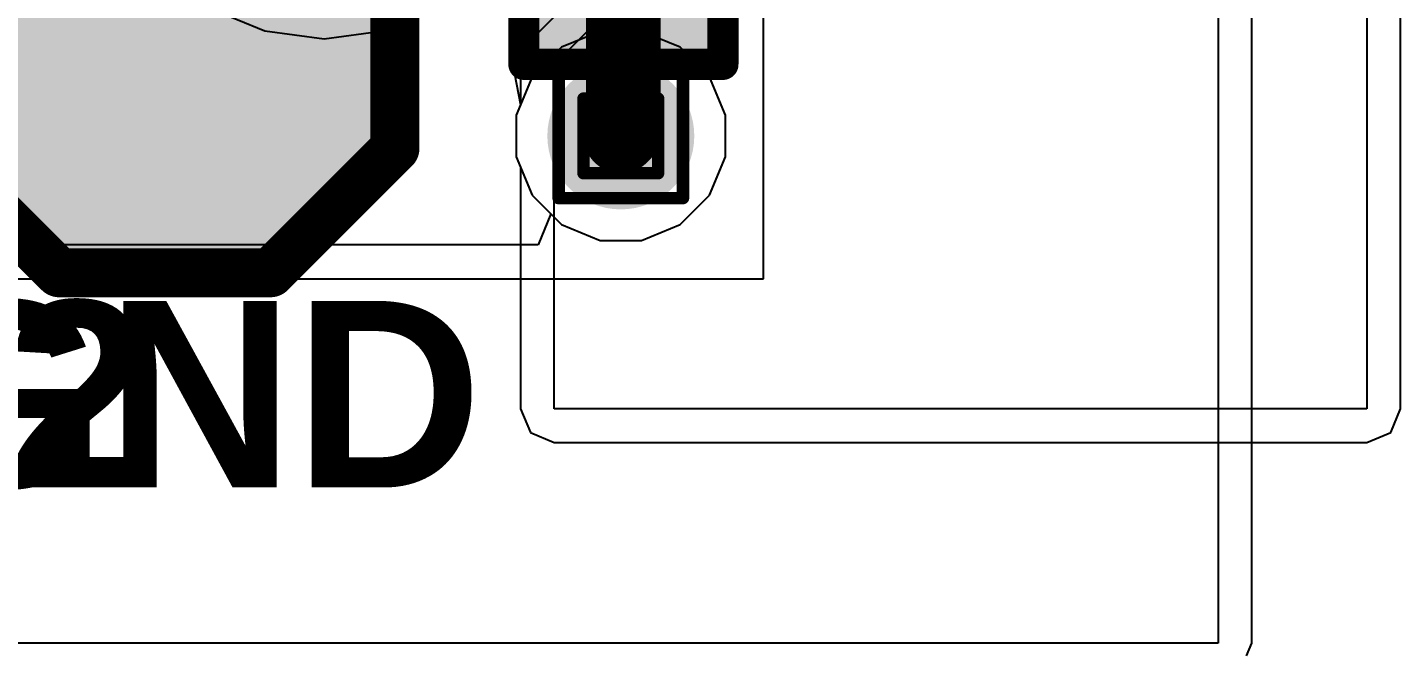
# Model space of a CAD drawing. Header units: inches. Extents: x -22 to 5433, y -13 to 5447.
# Drawn here: x -8.84 to -3.23, y -2.99 to -0.45 of the extents above; entities that cross this region are included whole.
import ezdxf

# ---------------------------------------------------------------- set-up
doc = ezdxf.new("R2010")
doc.units = ezdxf.units.IN
for name, color, linetype in [('Bottom Layer', 5, 'Continuous'), ('Drill Drawing', 1, 'Continuous'), ('Ground', 16, 'Continuous'), ('Power', 76, 'Continuous'), ('Top Layer', 1, 'Continuous'), ('Top Overlay', 2, 'Continuous'), ('Top Paste', 8, 'Continuous'), ('Top Solder', 216, 'Continuous'), ('Via Holes', 16, 'Continuous')]:
    doc.layers.add(name, color=color, linetype=linetype)
doc.styles.add('Arial_Bold', font='', dxfattribs={"height": 0.2})
doc.styles.get('Arial_Bold').set_extended_font_data('Arial', bold=True)

msp = doc.modelspace()

# ---------------------------------------------------------------- hatches: boundary and pattern name
at = {"layer": 'Bottom Layer'}
h = msp.add_hatch(color=5, dxfattribs=at)
edge = h.paths.add_edge_path()
edge.add_arc((-6.4147, -0.8924), 0.3, 0, 360)
at = {"layer": 'Ground'}
h = msp.add_hatch(color=16, dxfattribs=at)
edge = h.paths.add_edge_path()
edge.add_arc((-6.4147, -0.8924), 0.3, 0, 360)
at = {"layer": 'Power'}
h = msp.add_hatch(color=76, dxfattribs=at)
edge = h.paths.add_edge_path()
edge.add_arc((-6.4147, -0.8924), 0.3, 0, 360)
at = {"layer": 'Top Layer'}
for points in [[(-8.6576, -1.2734), (-7.8956, -1.2734), (-7.5146, -0.8924), (-7.5146, -0.1304), (-7.8956, 0.2506), (-8.6576, 0.2506), (-9.0386, -0.1304), (-9.0386, -0.8924)], [(-6.0866, -0.5114), (-6.7216, -0.5114), (-6.7216, -0.0542), (-6.0866, -0.0542)]]:
    msp.add_hatch(color=1, dxfattribs=at).paths.add_polyline_path(points)
h = msp.add_hatch(color=1, dxfattribs=at)
edge = h.paths.add_edge_path()
edge.add_arc((-6.4147, -0.8924), 0.3, 0, 360)
at = {"layer": 'Top Paste'}
for points in [[(-8.6576, -1.2734), (-7.8956, -1.2734), (-7.5146, -0.8924), (-7.5146, -0.1304), (-7.8956, 0.2506), (-8.6576, 0.2506), (-9.0386, -0.1304), (-9.0386, -0.8924)], [(-6.0866, -0.5114), (-6.7216, -0.5114), (-6.7216, -0.0542), (-6.0866, -0.0542)]]:
    msp.add_hatch(color=8, dxfattribs=at).paths.add_polyline_path(points)
at = {"layer": 'Top Solder'}
for points in [[(-8.7084, -1.375), (-7.8448, -1.375), (-7.413, -0.9432), (-7.413, -0.0796), (-7.8448, 0.3522), (-8.7084, 0.3522), (-9.1402, -0.0796), (-9.1402, -0.9432)], [(-6.0316, -0.5664), (-6.7766, -0.5664), (-6.7766, 0.0008), (-6.0316, 0.0008)]]:
    msp.add_hatch(color=216, dxfattribs=at).paths.add_polyline_path(points)
at = {"layer": 'Via Holes'}
h = msp.add_hatch(color=7, dxfattribs=at)
edge = h.paths.add_edge_path()
edge.add_arc((-6.4147, -0.8924), 0.15, 0, 360)

# ---------------------------------------------------------------- linework, layer by layer
at = {"layer": 'Bottom Layer'}
for p, q in [((-3.3686, 2.2844), (-3.3686, -2.0066)), ((-3.2311, -2.0066), (-3.2311, 2.2274)), ((-6.4885, -0.2076), (-6.7839, -0.503)), ((-6.6867, -0.6003), (-6.3912, -0.3048)), ((-8.0941, -0.3705), (-7.8685, -0.4639)), ((-7.3845, -0.4639), (-7.159, -0.3705)), ((-7.8685, -0.4639), (-7.6265, -0.4958)), ((-7.6265, -0.4958), (-7.3845, -0.4639)), ((-6.7839, -0.503), (-6.8242, -0.6003)), ((-6.8242, -0.6003), (-6.8242, -0.6003)), ((-6.8242, -0.6003), (-6.8242, -0.765)), ((-6.6867, -2.0066), (-6.6867, -0.6003)), ((-6.8242, -0.765), (-6.8417, -0.8074)), ((-6.8417, -0.8074), (-6.8417, -0.9773)), ((-6.8417, -0.9773), (-6.8242, -1.0197)), ((-6.8242, -1.0197), (-6.8242, -2.0066)), ((-6.8242, -2.0066), (-6.7839, -2.1038)), ((-3.3686, -2.0066), (-6.6867, -2.0066)), ((-3.2714, -2.1038), (-3.2311, -2.0066)), ((-6.7839, -2.1038), (-6.6867, -2.1441)), ((-3.3686, -2.1441), (-3.2714, -2.1038)), ((-6.6867, -2.1441), (-3.3686, -2.1441))]:
    msp.add_line(p, q, dxfattribs=at)
at = {"layer": 'Drill Drawing'}
for points in [[(-6.6687, -0.6384, 0.0508, 0.0508, 0), (-6.1607, -0.6384, 0.0508, 0.0508, 0)], [(-6.6687, -1.1464, 0.0508, 0.0508, 0), (-6.6687, -0.6384, 0.0508, 0.0508, 0)], [(-6.1607, -1.1464, 0.0508, 0.0508, 0), (-6.1607, -0.6384, 0.0508, 0.0508, 0)], [(-6.5671, -0.74, 0.0508, 0.0508, 0), (-6.2623, -0.74, 0.0508, 0.0508, 0)], [(-6.5671, -1.0448, 0.0508, 0.0508, 0), (-6.5671, -0.74, 0.0508, 0.0508, 0)], [(-6.2623, -1.0448, 0.0508, 0.0508, 0), (-6.2623, -0.74, 0.0508, 0.0508, 0)], [(-6.5671, -1.0448, 0.0508, 0.0508, 0), (-6.2623, -1.0448, 0.0508, 0.0508, 0)], [(-6.6687, -1.1464, 0.0508, 0.0508, 0), (-6.1607, -1.1464, 0.0508, 0.0508, 0)]]:
    msp.add_lwpolyline(points, format="xyseb", dxfattribs=at)
for points in [[(-6.6814, -0.6384, 0.0254, 0.0254, 1), (-6.656, -0.6384, 0.0254, 0.0254, 1)], [(-6.6814, -0.6384, 0.0254, 0.0254, 1), (-6.656, -0.6384, 0.0254, 0.0254, 1)], [(-6.1734, -0.6384, 0.0254, 0.0254, 1), (-6.148, -0.6384, 0.0254, 0.0254, 1)], [(-6.1734, -0.6384, 0.0254, 0.0254, 1), (-6.148, -0.6384, 0.0254, 0.0254, 1)], [(-6.5798, -0.74, 0.0254, 0.0254, 1), (-6.5544, -0.74, 0.0254, 0.0254, 1)], [(-6.5798, -0.74, 0.0254, 0.0254, 1), (-6.5544, -0.74, 0.0254, 0.0254, 1)], [(-6.275, -0.74, 0.0254, 0.0254, 1), (-6.2496, -0.74, 0.0254, 0.0254, 1)], [(-6.275, -0.74, 0.0254, 0.0254, 1), (-6.2496, -0.74, 0.0254, 0.0254, 1)], [(-6.5798, -1.0448, 0.0254, 0.0254, 1), (-6.5544, -1.0448, 0.0254, 0.0254, 1)], [(-6.5798, -1.0448, 0.0254, 0.0254, 1), (-6.5544, -1.0448, 0.0254, 0.0254, 1)], [(-6.275, -1.0448, 0.0254, 0.0254, 1), (-6.2496, -1.0448, 0.0254, 0.0254, 1)], [(-6.275, -1.0448, 0.0254, 0.0254, 1), (-6.2496, -1.0448, 0.0254, 0.0254, 1)], [(-6.6814, -1.1464, 0.0254, 0.0254, 1), (-6.656, -1.1464, 0.0254, 0.0254, 1)], [(-6.6814, -1.1464, 0.0254, 0.0254, 1), (-6.656, -1.1464, 0.0254, 0.0254, 1)], [(-6.1734, -1.1464, 0.0254, 0.0254, 1), (-6.148, -1.1464, 0.0254, 0.0254, 1)], [(-6.1734, -1.1464, 0.0254, 0.0254, 1), (-6.148, -1.1464, 0.0254, 0.0254, 1)]]:
    msp.add_lwpolyline(points, format="xyseb", close=True, dxfattribs=at)
at = {"layer": 'Ground'}
for p, q in [((-6.4997, -0.4654), (-6.6566, -0.5304)), ((-6.3298, -0.4654), (-6.4997, -0.4654)), ((-6.1729, -0.5304), (-6.3298, -0.4654)), ((-6.6566, -0.5304), (-6.7767, -0.6505)), ((-6.0527, -0.6505), (-6.1729, -0.5304)), ((-6.7767, -0.6505), (-6.8417, -0.8074)), ((-5.9877, -0.8074), (-6.0527, -0.6505)), ((-6.8417, -0.8074), (-6.8417, -0.9773)), ((-5.9877, -0.9773), (-5.9877, -0.8074)), ((-6.8417, -0.9773), (-6.7767, -1.1342)), ((-6.0527, -1.1342), (-5.9877, -0.9773)), ((-6.7767, -1.1342), (-6.6566, -1.2543)), ((-6.1729, -1.2543), (-6.0527, -1.1342)), ((-6.6566, -1.2543), (-6.4997, -1.3194)), ((-6.3298, -1.3194), (-6.1729, -1.2543)), ((-6.4997, -1.3194), (-6.3298, -1.3194))]:
    msp.add_line(p, q, dxfattribs=at)
at = {"layer": 'Top Layer'}
for p, q in [((-3.9763, 3.5775), (-3.9763, -2.9638)), ((-3.8389, -2.9638), (-3.8389, 3.5775)), ((-5.8326, -1.4753), (-5.8326, 2.6344)), ((-6.8486, 0.0681), (-6.8486, -0.6383)), ((-6.8486, -0.6383), (-6.8486, -0.6384)), ((-6.8486, -0.6384), (-6.8486, -0.6384)), ((-6.8486, -0.6384), (-6.8243, -0.7654)), ((-6.8243, -0.7654), (-6.8417, -0.8074)), ((-6.8417, -0.8074), (-6.8417, -0.9773)), ((-6.8417, -0.9773), (-6.7767, -1.1342)), ((-6.7767, -1.1342), (-6.7001, -1.2108)), ((-6.7001, -1.2108), (-6.7527, -1.3378)), ((-6.7527, -1.3378), (-9.5253, -1.3378)), ((-9.6627, -1.4753), (-5.8326, -1.4753)), ((-3.9763, -2.9638), (-12.1551, -2.9638)), ((-3.8603, -3.0154), (-3.8389, -2.9638))]:
    msp.add_line(p, q, dxfattribs=at)
for points in [[(-6.4041, -0.8818, 0.3048, 0.3048, 0), (-6.4041, -0.2828, 0.3048, 0.3048, 0)], [(-6.4147, -0.8924, 0.3048, 0.3048, 0), (-6.4041, -0.8818, 0.3048, 0.3048, 0)]]:
    msp.add_lwpolyline(points, format="xyseb", dxfattribs=at)
for points in [[(-6.4909, -0.8924, 0.1524, 0.1524, 1), (-6.3385, -0.8924, 0.1524, 0.1524, 1)], [(-6.4803, -0.8818, 0.1524, 0.1524, 1), (-6.3279, -0.8818, 0.1524, 0.1524, 1)], [(-6.4803, -0.8818, 0.1524, 0.1524, 1), (-6.3279, -0.8818, 0.1524, 0.1524, 1)]]:
    msp.add_lwpolyline(points, format="xyseb", close=True, dxfattribs=at)
at = {"layer": 'Top Overlay'}
for points in [[(-6.8105, -0.6003, 0.127, 0.127, 0), (-6.8105, 0.9745, 0.127, 0.127, 0)], [(-5.9977, -0.6003, 0.127, 0.127, 0), (-5.9977, 0.9745, 0.127, 0.127, 0)], [(-5.9723, -0.6257, 0.00323, 0.00323, 0), (-5.9723, 0.9999, 0.00323, 0.00323, 0)], [(-7.3368, -0.9432, 0.2, 0.2, 0), (-7.3368, -0.0796, 0.2, 0.2, 0)], [(-6.8105, -0.6003, 0.127, 0.127, 0), (-5.9977, -0.6003, 0.127, 0.127, 0)], [(-9.2164, -0.9432, 0.2, 0.2, 0), (-8.7084, -1.4512, 0.2, 0.2, 0)], [(-7.8448, -1.4512, 0.2, 0.2, 0), (-7.3368, -0.9432, 0.2, 0.2, 0)], [(-8.7084, -1.4512, 0.2, 0.2, 0), (-7.8448, -1.4512, 0.2, 0.2, 0)]]:
    msp.add_lwpolyline(points, format="xyseb", dxfattribs=at)
for points in [[(-6.8423, -0.6003, 0.0635, 0.0635, 1), (-6.7788, -0.6003, 0.0635, 0.0635, 1)], [(-6.8423, -0.6003, 0.0635, 0.0635, 1), (-6.7788, -0.6003, 0.0635, 0.0635, 1)], [(-6.0295, -0.6003, 0.0635, 0.0635, 1), (-5.966, -0.6003, 0.0635, 0.0635, 1)], [(-6.0295, -0.6003, 0.0635, 0.0635, 1), (-5.966, -0.6003, 0.0635, 0.0635, 1)], [(-5.9731, -0.6257, 0.00161, 0.00161, 1), (-5.9715, -0.6257, 0.00161, 0.00161, 1)], [(-7.3868, -0.9432, 0.1, 0.1, 1), (-7.2868, -0.9432, 0.1, 0.1, 1)], [(-7.3868, -0.9432, 0.1, 0.1, 1), (-7.2868, -0.9432, 0.1, 0.1, 1)], [(-8.7584, -1.4512, 0.1, 0.1, 1), (-8.6584, -1.4512, 0.1, 0.1, 1)], [(-8.7584, -1.4512, 0.1, 0.1, 1), (-8.6584, -1.4512, 0.1, 0.1, 1)], [(-7.8948, -1.4512, 0.1, 0.1, 1), (-7.7948, -1.4512, 0.1, 0.1, 1)], [(-7.8948, -1.4512, 0.1, 0.1, 1), (-7.7948, -1.4512, 0.1, 0.1, 1)]]:
    msp.add_lwpolyline(points, format="xyseb", close=True, dxfattribs=at)

# ---------------------------------------------------------------- texts
at = {"layer": 'Top Overlay', "style": 'Arial_Bold'}
for s, p in [('VBUS2', (-11.8866, -2.3279)), ('GND', (-9.345, -2.3279))]:
    msp.add_text(s, height=0.762, rotation=360, dxfattribs=at).set_placement(p)

doc.saveas('drawing.dxf')
